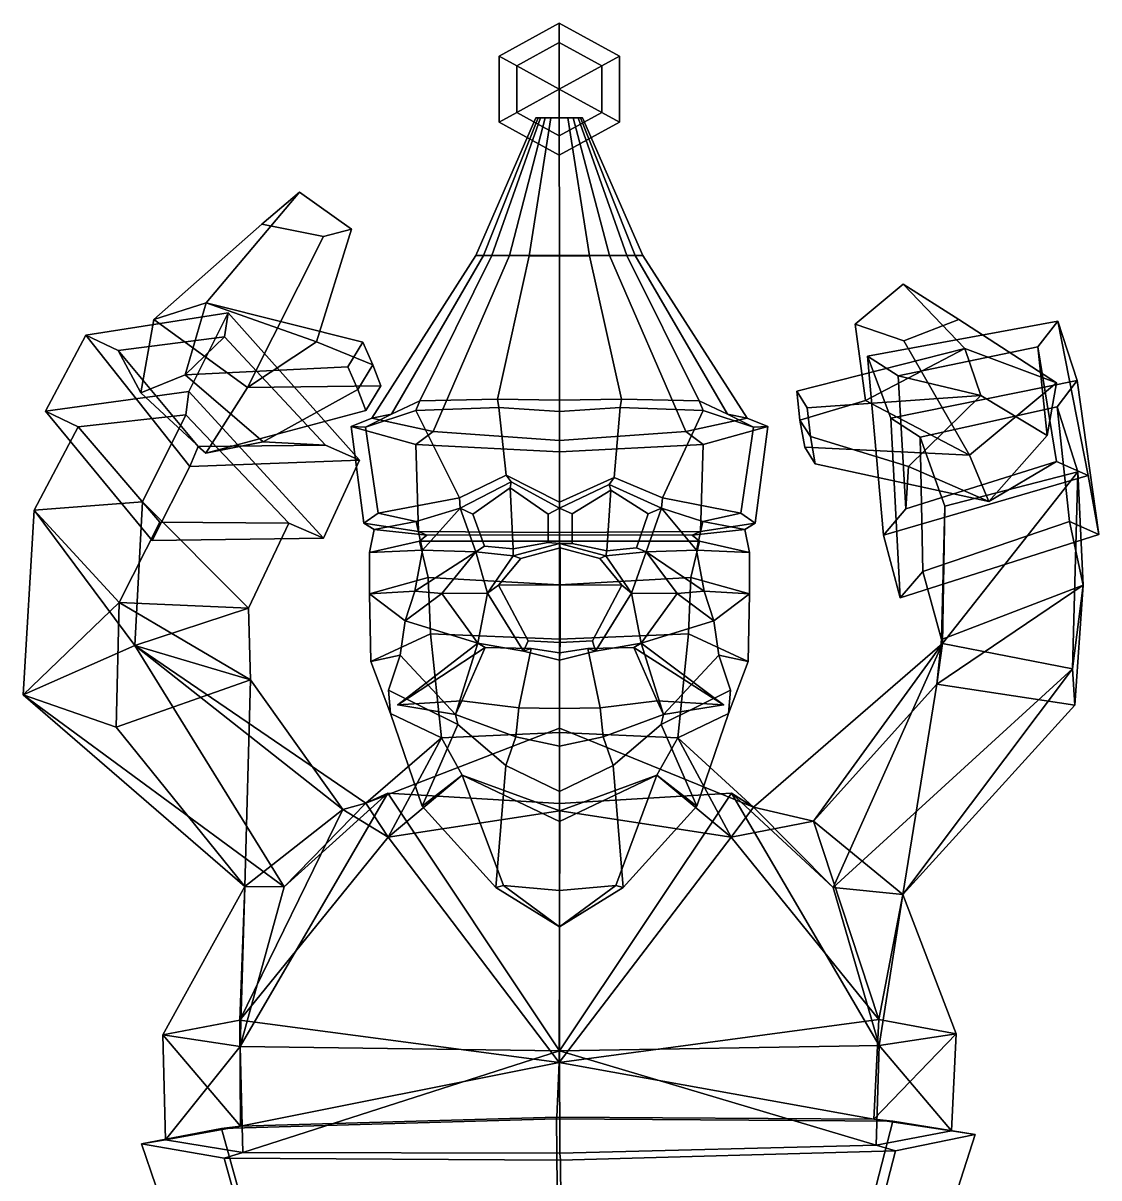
# Model space of a CAD drawing. Extents: x -173 to 170, y -153 to 415.
# Drawn here: x -173.2 to 170.4, y 46.5 to 415.4 of the extents above; entities that cross this region are included whole.
import ezdxf

# ---------------------------------------------------------------- set-up
doc = ezdxf.new("R2010")
doc.units = 0

msp = doc.modelspace()

# ---------------------------------------------------------------- linework, layer by layer
for p in [(-53.499561, 197.625122, 96.495125), (50.507008, 197.625122, 96.495125)]:
    msp.add_point(p)
for points in [[(-15.578745, 401.801758, 63.430351), (-1.969854, 409.266052, 63.430351), (-1.969851, 415.449646, 48.941158), (-21.21575, 404.893616, 48.941162)], [(-15.578739, 401.801758, 34.451965), (-21.21575, 404.893616, 48.941162), (-1.969851, 415.449646, 48.941158), (-1.969848, 409.266052, 34.451965)], [(11.639069, 401.801758, 63.430351), (17.276043, 404.893616, 48.941158), (-1.969851, 415.449646, 48.941158), (-1.969854, 409.266052, 63.430351)], [(11.639072, 401.801758, 34.451965), (-1.969848, 409.266052, 34.451965), (-1.969851, 415.449646, 48.941158), (17.276043, 404.893616, 48.941158)], [(-1.969855, 394.337524, 69.431976), (-1.969854, 409.266052, 63.430351), (-15.578745, 401.801758, 63.430351)], [(-1.969856, 394.337524, 28.450333), (-15.578739, 401.801758, 34.451965), (-1.969848, 409.266052, 34.451965)], [(-1.969856, 394.337524, 28.450333), (-1.969848, 409.266052, 34.451965), (11.639072, 401.801758, 34.451965)], [(-1.969855, 394.337524, 69.431976), (11.639069, 401.801758, 63.430351), (-1.969854, 409.266052, 63.430351)], [(-21.21575, 383.781494, 48.941162), (-15.578745, 386.873291, 63.430351), (-15.578745, 401.801758, 63.430351), (-21.21575, 404.893616, 48.941162)], [(-21.21575, 383.781494, 48.941162), (-21.21575, 404.893616, 48.941162), (-15.578739, 401.801758, 34.451965), (-15.578739, 386.873291, 34.451965)], [(17.276043, 383.781494, 48.941158), (17.276043, 404.893616, 48.941158), (11.639069, 401.801758, 63.430351), (11.639069, 386.873291, 63.430351)], [(17.276043, 383.781494, 48.941158), (11.639072, 386.873291, 34.451965), (11.639072, 401.801758, 34.451965), (17.276043, 404.893616, 48.941158)], [(-15.578745, 386.873291, 63.430351), (-1.969855, 394.337524, 69.431976), (-15.578745, 401.801758, 63.430351)], [(-15.578739, 386.873291, 34.451965), (-15.578739, 401.801758, 34.451965), (-1.969856, 394.337524, 28.450333)], [(11.639072, 386.873291, 34.451965), (-1.969856, 394.337524, 28.450333), (11.639072, 401.801758, 34.451965)], [(11.639069, 386.873291, 63.430351), (11.639069, 401.801758, 63.430351), (-1.969855, 394.337524, 69.431976)], [(-1.969854, 379.409058, 63.430351), (-1.969855, 394.337524, 69.431976), (-15.578745, 386.873291, 63.430351)], [(-1.969848, 379.409058, 34.451965), (-15.578739, 386.873291, 34.451965), (-1.969856, 394.337524, 28.450333)], [(-1.969848, 379.409058, 34.451965), (-1.969856, 394.337524, 28.450333), (11.639072, 386.873291, 34.451965)], [(-1.969854, 379.409058, 63.430351), (11.639069, 386.873291, 63.430351), (-1.969855, 394.337524, 69.431976)], [(-9.452437, 385.204163, 47.415455), (-6.451492, 385.223083, 43.899387), (-17.898188, 341.223053, 30.320601), (-28.615849, 341.204163, 41.662754)], [(-8.765778, 385.184814, 51.012367), (-9.452437, 385.204163, 47.415455), (-28.615849, 341.204163, 41.662754), (-26.163492, 341.184814, 53.265697)], [(-8.015762, 385.160828, 55.471481), (-8.765778, 385.184814, 51.012367), (-26.163492, 341.184814, 53.265697), (-23.484865, 341.160828, 67.64994)], [(-4.675262, 385.14917, 57.636448), (-8.015762, 385.160828, 55.471481), (-23.484865, 341.160828, 67.64994), (-11.554507, 341.14917, 74.633705)], [(-1.969851, 373.225525, 48.941158), (-1.969854, 379.409058, 63.430351), (-15.578745, 386.873291, 63.430351), (-21.21575, 383.781494, 48.941162)], [(-1.969851, 373.225525, 48.941158), (-21.21575, 383.781494, 48.941162), (-15.578739, 386.873291, 34.451965), (-1.969848, 379.409058, 34.451965)], [(-6.451492, 385.223083, 43.899387), (-1.97984, 385.235779, 41.530643), (-1.928, 341.235809, 22.679499), (-17.898188, 341.223053, 30.320601)], [(-1.97984, 385.142395, 58.899921), (-4.675262, 385.14917, 57.636448), (-11.554507, 341.14917, 74.633705), (-1.928, 341.142365, 78.709419)], [(2.491812, 385.223083, 43.899387), (14.042187, 341.223053, 30.320601), (-1.928, 341.235809, 22.679499), (-1.97984, 385.235779, 41.530643)], [(-1.97984, 385.142395, 58.899921), (-1.928, 341.142365, 78.709419), (7.698507, 341.14917, 74.633705), (0.715582, 385.14917, 57.636448)], [(-1.969851, 373.225525, 48.941158), (17.276043, 383.781494, 48.941158), (11.639069, 386.873291, 63.430351), (-1.969854, 379.409058, 63.430351)], [(-1.969851, 373.225525, 48.941158), (-1.969848, 379.409058, 34.451965), (11.639072, 386.873291, 34.451965), (17.276043, 383.781494, 48.941158)], [(0.715582, 385.14917, 57.636448), (7.698507, 341.14917, 74.633705), (19.628866, 341.160828, 67.64994), (4.056083, 385.160828, 55.471481)], [(5.49276, 385.204163, 47.415455), (24.759855, 341.204163, 41.662754), (14.042187, 341.223053, 30.320601), (2.491812, 385.223083, 43.899387)], [(4.056083, 385.160828, 55.471481), (19.628866, 341.160828, 67.64994), (22.307491, 341.184814, 53.265697), (4.806098, 385.184814, 51.012367)], [(4.806098, 385.184814, 51.012367), (22.307491, 341.184814, 53.265697), (24.759855, 341.204163, 41.662754), (5.49276, 385.204163, 47.415455)], [(-96.958122, 351.170227, 137.649918), (-84.966591, 361.481262, 128.80928), (-114.762413, 326.047516, 96.228691), (-131.516785, 320.798065, 120.305809)], [(-68.362923, 349.606445, 130.297989), (-79.482864, 313.653076, 104.142014), (-114.762413, 326.047516, 96.228691), (-84.966591, 361.481262, 128.80928)], [(-77.261269, 347.3172, 143.21994), (-68.362923, 349.606445, 130.297989), (-84.966591, 361.481262, 128.80928), (-96.958122, 351.170227, 137.649918)], [(-77.261269, 347.3172, 143.21994), (-96.958122, 351.170227, 137.649918), (-131.516785, 320.798065, 120.305809), (-101.509933, 299.031189, 122.510574)], [(-77.261269, 347.3172, 143.21994), (-101.509933, 299.031189, 122.510574), (-79.482864, 313.653076, 104.142014), (-68.362923, 349.606445, 130.297989)], [(-42.271126, 284.962341, 16.319864), (-61.859039, 289.210785, 37.509758), (-28.615849, 341.204163, 41.662754), (-17.898188, 341.223053, 30.320601)], [(-61.859039, 289.210785, 37.509758), (-55.5891, 290.510834, 60.679428), (-26.163492, 341.184814, 53.265697), (-28.615849, 341.204163, 41.662754)], [(-55.5891, 290.510834, 60.679428), (-46.548569, 294.790649, 88.605896), (-23.484865, 341.160828, 67.64994), (-26.163492, 341.184814, 53.265697)], [(-46.548569, 294.790649, 88.605896), (-21.688263, 295.306549, 101.565422), (-11.554507, 341.14917, 74.633705), (-23.484865, 341.160828, 67.64994)], [(-1.9, 282.067596, -2.974264), (-42.271126, 284.962341, 16.319864), (-17.898188, 341.223053, 30.320601), (-1.928, 341.235809, 22.679499)], [(-1.9, 294.989166, 108.993706), (-1.928, 341.142365, 78.709419), (-11.554507, 341.14917, 74.633705), (-21.688263, 295.306549, 101.565422)], [(-1.9, 282.067596, -2.974264), (-1.928, 341.235809, 22.679499), (14.042187, 341.223053, 30.320601), (38.471123, 284.962341, 16.319864)], [(-1.9, 294.989166, 108.993706), (17.88826, 295.306549, 101.565422), (7.698507, 341.14917, 74.633705), (-1.928, 341.142365, 78.709419)], [(42.748573, 294.790649, 88.605896), (19.628866, 341.160828, 67.64994), (7.698507, 341.14917, 74.633705), (17.88826, 295.306549, 101.565422)], [(38.471123, 284.962341, 16.319864), (14.042187, 341.223053, 30.320601), (24.759855, 341.204163, 41.662754), (58.059044, 289.210785, 37.509758)], [(51.789104, 290.510834, 60.679428), (22.307491, 341.184814, 53.265697), (19.628866, 341.160828, 67.64994), (42.748573, 294.790649, 88.605896)], [(58.059044, 289.210785, 37.509758), (24.759855, 341.204163, 41.662754), (22.307491, 341.184814, 53.265697), (51.789104, 290.510834, 60.679428)], [(108.126732, 313.926086, 140.979691), (125.632759, 320.70929, 129.742935), (107.852203, 332.02298, 128.535324), (92.544617, 319.298279, 131.293625)], [(92.544617, 319.298279, 131.293625), (107.852203, 332.02298, 128.535324), (127.570923, 311.459137, 70.106506), (95.854691, 294.854584, 85.935211)], [(125.632759, 320.70929, 129.742935), (156.894897, 300.552032, 87.714485), (127.570923, 311.459137, 70.106506), (107.852203, 332.02298, 128.535324)], [(-131.516785, 320.798065, 120.305809), (-114.762413, 326.047516, 96.228691), (-121.482368, 303.056641, 80.755646), (-135.618912, 297.286743, 101.085548)], [(-64.699043, 313.510895, 90.191467), (-69.472374, 305.642914, 84.743034), (-121.482368, 303.056641, 80.755646), (-114.762413, 326.047516, 96.228691)], [(-61.494057, 306.293396, 97.637405), (-64.699043, 313.510895, 90.191467), (-114.762413, 326.047516, 96.228691), (-79.482864, 313.653076, 104.142014)], [(-153.148987, 315.754364, 104.913353), (-107.746429, 322.941986, 63.064861), (-120.25824, 297.709961, 47.056683), (-166.117981, 291.436737, 86.542923)], [(-153.148987, 315.754364, 104.913353), (-142.861115, 310.878601, 104.545792), (-108.876747, 315.242798, 74.233398), (-107.746429, 322.941986, 63.064861)], [(-77.310631, 250.881958, 81.296959), (-120.25824, 297.709961, 47.056683), (-107.746429, 322.941986, 63.064861), (-65.769295, 275.851532, 99.751717)], [(-65.769295, 275.851532, 99.751717), (-107.746429, 322.941986, 63.064861), (-108.876747, 315.242798, 74.233398), (-76.664383, 280.64917, 100.635468)], [(-101.509933, 299.031189, 122.510574), (-131.516785, 320.798065, 120.305809), (-135.618912, 297.286743, 101.085548), (-114.848656, 278.089203, 110.239243)], [(108.126732, 313.926086, 140.979691), (92.544617, 319.298279, 131.293625), (95.854691, 294.854584, 85.935211), (129.036682, 277.420074, 92.0681)], [(157.254639, 320.208282, 45.684113), (163.422592, 301.236145, 19.244923), (103.946831, 289.202393, 14.834326), (96.429985, 309.086365, 39.279938)], [(157.254639, 320.208282, 45.684113), (96.429985, 309.086365, 39.279938), (106.289192, 302.779083, 46.230175), (150.902084, 312.009033, 50.392189)], [(108.126732, 313.926086, 140.979691), (129.036682, 277.420074, 92.0681), (156.894897, 300.552032, 87.714485), (125.632759, 320.70929, 129.742935)], [(166.993454, 270.886993, 85.968826), (157.254639, 320.208282, 45.684113), (150.902084, 312.009033, 50.392189), (156.858231, 275.440094, 80.270355)], [(170.38707, 252.056946, 57.656845), (163.422592, 301.236145, 19.244923), (157.254639, 320.208282, 45.684113), (166.993454, 270.886993, 85.968826)], [(-132.05278, 250.124023, 119.336205), (-120.024475, 273.786804, 140.854752), (-153.148987, 315.754364, 104.913353), (-166.117981, 291.436737, 86.542923)], [(-120.024475, 273.786804, 140.854752), (-117.35743, 280.152893, 130.4487), (-142.861115, 310.878601, 104.545792), (-153.148987, 315.754364, 104.913353)], [(-135.618912, 297.286743, 101.085548), (-121.482368, 303.056641, 80.755646), (-108.876747, 315.242798, 74.233398), (-142.861115, 310.878601, 104.545792)], [(-96.571594, 281.707489, 89.113907), (-76.664383, 280.64917, 100.635468), (-108.876747, 315.242798, 74.233398), (-121.482368, 303.056641, 80.755646)], [(-58.947514, 299.564026, 105.111023), (-61.494057, 306.293396, 97.637405), (-79.482864, 313.653076, 104.142014), (-101.509933, 299.031189, 122.510574)], [(-114.848656, 278.089203, 110.239243), (-135.618912, 297.286743, 101.085548), (-142.861115, 310.878601, 104.545792), (-117.35743, 280.152893, 130.4487)], [(-61.494057, 306.293396, 97.637405), (-66.366997, 298.447845, 92.223579), (-69.472374, 305.642914, 84.743034), (-64.699043, 313.510895, 90.191467)], [(73.921799, 297.836182, 76.267372), (127.570923, 311.459137, 70.106506), (132.686554, 296.514618, 43.046379), (77.215073, 292.583435, 65.820396)], [(74.862022, 288.638947, 82.466881), (95.854691, 294.854584, 85.935211), (127.570923, 311.459137, 70.106506), (73.921799, 297.836182, 76.267372)], [(153.818146, 283.736969, 58.751507), (150.902084, 312.009033, 50.392189), (106.289192, 302.779083, 46.230175), (132.686554, 296.514618, 43.046379)], [(156.894897, 300.552032, 87.714485), (153.818146, 283.736969, 58.751507), (132.686554, 296.514618, 43.046379), (127.570923, 311.459137, 70.106506)], [(135.204376, 262.663483, 65.160683), (156.858231, 275.440094, 80.270355), (150.902084, 312.009033, 50.392189), (153.818146, 283.736969, 58.751507)], [(-58.947514, 299.564026, 105.111023), (-63.743988, 291.675049, 99.649803), (-66.366997, 298.447845, 92.223579), (-61.494057, 306.293396, 97.637405)], [(106.879089, 231.80127, 58.495121), (101.620125, 251.889587, 84.303329), (96.429985, 309.086365, 39.279938), (103.946831, 289.202393, 14.834326)], [(101.620125, 251.889587, 84.303329), (108.75473, 260.252472, 79.649178), (106.289192, 302.779083, 46.230175), (96.429985, 309.086365, 39.279938)], [(-66.366997, 298.447845, 92.223579), (-96.571594, 281.707489, 89.113907), (-121.482368, 303.056641, 80.755646), (-69.472374, 305.642914, 84.743034)], [(109.530922, 273.750031, 48.684059), (132.686554, 296.514618, 43.046379), (106.289192, 302.779083, 46.230175), (108.75473, 260.252472, 79.649178)], [(-58.947514, 299.564026, 105.111023), (-101.509933, 299.031189, 122.510574), (-114.848656, 278.089203, 110.239243), (-63.743988, 291.675049, 99.649803)], [(163.422592, 301.236145, 19.244923), (157.00676, 292.897797, 24.042955), (113.310005, 283.124878, 21.500462), (103.946831, 289.202393, 14.834326)], [(129.036682, 277.420074, 92.0681), (135.204376, 262.663483, 65.160683), (153.818146, 283.736969, 58.751507), (156.894897, 300.552032, 87.714485)], [(170.38707, 252.056946, 57.656845), (160.995193, 256.262054, 52.386871), (157.00676, 292.897797, 24.042955), (163.422592, 301.236145, 19.244923)], [(-166.117981, 291.436737, 86.542923), (-120.25824, 297.709961, 47.056683), (-121.263435, 290.32785, 57.712055), (-155.682831, 286.466309, 86.203712)], [(-77.310631, 250.881958, 81.296959), (-88.404549, 255.742981, 82.229492), (-121.263435, 290.32785, 57.712055), (-120.25824, 297.709961, 47.056683)], [(-63.743988, 291.675049, 99.649803), (-114.848656, 278.089203, 110.239243), (-96.571594, 281.707489, 89.113907), (-66.366997, 298.447845, 92.223579)], [(-21.299599, 292.630157, 106.255333), (-21.688263, 295.306549, 101.565422), (-46.548569, 294.790649, 88.605896), (-47.79092, 291.719788, 92.966484)], [(-1.9, 291.351837, 112.282356), (-1.9, 294.989166, 108.993706), (-21.688263, 295.306549, 101.565422), (-21.299599, 292.630157, 106.255333)], [(-1.9, 291.351837, 112.282356), (17.499596, 292.630157, 106.255333), (17.88826, 295.306549, 101.565422), (-1.9, 294.989166, 108.993706)], [(17.499596, 292.630157, 106.255333), (43.990925, 291.719788, 92.966484), (42.748573, 294.790649, 88.605896), (17.88826, 295.306549, 101.565422)], [(74.862022, 288.638947, 82.466881), (73.921799, 297.836182, 76.267372), (77.215073, 292.583435, 65.820396), (78.272911, 283.404053, 72.030533)], [(78.272911, 283.404053, 72.030533), (77.215073, 292.583435, 65.820396), (132.686554, 296.514618, 43.046379), (109.530922, 273.750031, 48.684059)], [(-47.79092, 291.719788, 92.966484), (-46.548569, 294.790649, 88.605896), (-55.5891, 290.510834, 60.679428), (-63.887779, 286.347046, 61.73048)], [(-33.883507, 263.821716, 96.802116), (-47.79092, 291.719788, 92.966484), (-63.887779, 286.347046, 61.73048), (-59.840714, 258.892395, 77.739914)], [(-18.942772, 271.067413, 108.592934), (-21.299599, 292.630157, 106.255333), (-47.79092, 291.719788, 92.966484), (-33.883507, 263.821716, 96.802116)], [(-1.9, 262.402008, 112.074959), (-1.9, 291.351837, 112.282356), (-21.299599, 292.630157, 106.255333), (-18.942772, 271.067413, 108.592934)], [(-1.9, 262.402008, 112.074959), (15.546495, 270.259979, 108.592934), (17.499596, 292.630157, 106.255333), (-1.9, 291.351837, 112.282356)], [(15.546495, 270.259979, 108.592934), (30.955547, 263.821716, 96.802124), (43.990925, 291.719788, 92.966484), (17.499596, 292.630157, 106.255333)], [(30.955547, 263.821716, 96.802124), (56.040722, 258.892395, 77.739914), (60.08778, 286.347046, 61.73048), (43.990925, 291.719788, 92.966484)], [(43.990925, 291.719788, 92.966484), (60.08778, 286.347046, 61.73048), (51.789104, 290.510834, 60.679428), (42.748573, 294.790649, 88.605896)], [(76.448021, 279.935822, 88.655235), (129.036682, 277.420074, 92.0681), (95.854691, 294.854584, 85.935211), (74.862022, 288.638947, 82.466881)], [(157.00676, 292.897797, 24.042955), (163.664444, 272.055389, -4.693051), (121.154564, 261.164886, -6.130462), (113.310005, 283.124878, 21.500462)], [(165.387756, 235.899048, 22.78046), (163.664444, 272.055389, -4.693051), (157.00676, 292.897797, 24.042955), (160.995193, 256.262054, 52.386871)], [(-155.682831, 286.466309, 86.203712), (-121.263435, 290.32785, 57.712055), (-135.103363, 262.48996, 39.252537), (-169.666, 259.842651, 66.20018)], [(-132.05278, 250.124023, 119.336205), (-166.117981, 291.436737, 86.542923), (-155.682831, 286.466309, 86.203712), (-129.570343, 256.011932, 109.701187)], [(-135.103363, 262.48996, 39.252537), (-121.263435, 290.32785, 57.712055), (-88.404549, 255.742981, 82.229492), (-101.208191, 228.580688, 62.156288)], [(-63.887779, 286.347046, 61.73048), (-55.5891, 290.510834, 60.679428), (-61.859039, 289.210785, 37.509758), (-68.413467, 286.592468, 35.851646)], [(-68.413467, 286.592468, 35.851646), (-61.859039, 289.210785, 37.509758), (-42.271126, 284.962341, 16.319864), (-47.799843, 280.827393, 12.511164)], [(64.613472, 286.592468, 35.851646), (43.999844, 280.827393, 12.511164), (38.471123, 284.962341, 16.319864), (58.059044, 289.210785, 37.509758)], [(60.08778, 286.347046, 61.73048), (64.613472, 286.592468, 35.851646), (58.059044, 289.210785, 37.509758), (51.789104, 290.510834, 60.679428)], [(76.448021, 279.935822, 88.655235), (74.862022, 288.638947, 82.466881), (78.272911, 283.404053, 72.030533), (79.761757, 274.669312, 78.178619)], [(106.879089, 231.80127, 58.495121), (103.946831, 289.202393, 14.834326), (113.310005, 283.124878, 21.500462), (114.170769, 240.295593, 53.777954)], [(-142.537918, 230.379333, 87.671684), (-129.570343, 256.011932, 109.701187), (-155.682831, 286.466309, 86.203712), (-169.666, 259.842651, 66.20018)], [(-59.840714, 258.892395, 77.739914), (-63.887779, 286.347046, 61.73048), (-68.413467, 286.592468, 35.851646), (-64.414131, 255.728638, 40.018829)], [(-64.414131, 255.728638, 40.018829), (-68.413467, 286.592468, 35.851646), (-47.799843, 280.827393, 12.511164), (-46.904514, 252.990265, 13.866787)], [(-47.799843, 280.827393, 12.511164), (-42.271126, 284.962341, 16.319864), (-1.9, 282.067596, -2.974264), (-1.9, 278.451904, -7.526243)], [(43.999844, 280.827393, 12.511164), (-1.9, 278.451904, -7.526243), (-1.9, 282.067596, -2.974264), (38.471123, 284.962341, 16.319864)], [(60.614136, 255.728638, 40.018829), (43.104519, 252.990265, 13.866787), (43.999844, 280.827393, 12.511164), (64.613472, 286.592468, 35.851646)], [(56.040722, 258.892395, 77.739914), (60.614136, 255.728638, 40.018829), (64.613472, 286.592468, 35.851646), (60.08778, 286.347046, 61.73048)], [(-120.024475, 273.786804, 140.854752), (-65.769295, 275.851532, 99.751717), (-76.664383, 280.64917, 100.635468), (-117.35743, 280.152893, 130.4487)], [(-114.848656, 278.089203, 110.239243), (-117.35743, 280.152893, 130.4487), (-76.664383, 280.64917, 100.635468), (-96.571594, 281.707489, 89.113907)], [(-46.904514, 252.990265, 13.866787), (-47.799843, 280.827393, 12.511164), (-1.9, 278.451904, -7.526243), (-1.9, 252.704041, -5.901319)], [(43.104519, 252.990265, 13.866787), (-1.9, 252.704041, -5.901319), (-1.9, 278.451904, -7.526243), (43.999844, 280.827393, 12.511164)], [(79.761757, 274.669312, 78.178619), (78.272911, 283.404053, 72.030533), (109.530922, 273.750031, 48.684059), (135.204376, 262.663483, 65.160683)], [(121.154564, 261.164886, -6.130462), (120.077461, 218.530975, 25.563265), (114.170769, 240.295593, 53.777954), (113.310005, 283.124878, 21.500462)], [(76.448021, 279.935822, 88.655235), (79.761757, 274.669312, 78.178619), (135.204376, 262.663483, 65.160683), (129.036682, 277.420074, 92.0681)], [(-132.05278, 250.124023, 119.336205), (-77.310631, 250.881958, 81.296959), (-65.769295, 275.851532, 99.751717), (-120.024475, 273.786804, 140.854752)], [(166.993454, 270.886993, 85.968826), (156.858231, 275.440094, 80.270355), (108.75473, 260.252472, 79.649178), (101.620125, 251.889587, 84.303329)], [(135.204376, 262.663483, 65.160683), (109.530922, 273.750031, 48.684059), (108.75473, 260.252472, 79.649178), (156.858231, 275.440094, 80.270355)], [(-18.942772, 271.067413, 108.592934), (-33.883507, 263.821716, 96.802116), (-33.590797, 260.52478, 94.976685), (-17.374081, 268.852844, 107.094673)], [(-1.9, 262.402008, 112.074959), (-18.942772, 271.067413, 108.592934), (-17.374081, 268.852844, 107.094673), (-1.9, 260.520386, 109.102097)], [(-1.9, 262.402008, 112.074959), (-1.9, 260.520386, 109.102097), (13.977801, 268.04541, 107.094673), (15.546495, 270.259979, 108.592934)], [(15.546495, 270.259979, 108.592934), (13.977801, 268.04541, 107.094673), (30.662834, 260.52478, 94.976685), (30.955547, 263.821716, 96.802124)], [(170.38707, 252.056946, 57.656845), (166.993454, 270.886993, 85.968826), (101.620125, 251.889587, 84.303329), (106.879089, 231.80127, 58.495121)], [(163.664444, 272.055389, -4.693051), (162.007706, 209.172516, -46.086491), (120.47052, 217.230469, -35.402657)], [(163.664444, 272.055389, -4.693051), (120.47052, 217.230469, -35.402657), (121.154564, 261.164886, -6.130462)], [(165.387756, 235.899048, 22.78046), (162.007706, 209.172516, -46.086491), (163.664444, 272.055389, -4.693051)], [(-17.632929, 266.957642, 104.469688), (-17.374081, 268.852844, 107.094673), (-33.590797, 260.52478, 94.976685), (-29.570061, 258.588928, 94.654114)], [(-16.733572, 247.464539, 102.64016), (-17.632929, 266.957642, 104.469688), (-29.570061, 258.588928, 94.654114), (-25.823059, 248.399109, 97.547935)], [(-17.632929, 266.957642, 104.469688), (-5.485055, 258.585754, 106.095718), (-1.9, 260.520386, 109.102097), (-17.374081, 268.852844, 107.094673)], [(-5.485055, 258.585754, 106.095718), (-17.632929, 266.957642, 104.469688), (-16.733572, 247.464539, 102.64016), (-5.485055, 249.468506, 106.939919)], [(14.484674, 266.262512, 104.268639), (13.977801, 268.04541, 107.094673), (-1.9, 260.520386, 109.102097), (2.138192, 258.705017, 106.276031)], [(2.138192, 258.705017, 106.276031), (2.138192, 249.200409, 107.318275), (13.16766, 246.852173, 102.009949), (14.484674, 266.262512, 104.268639)], [(13.16766, 246.852173, 102.009949), (22.729984, 247.848206, 95.723228), (26.404018, 258.708435, 92.15062), (14.484674, 266.262512, 104.268639)], [(14.484674, 266.262512, 104.268639), (26.404018, 258.708435, 92.15062), (30.662834, 260.52478, 94.976685), (13.977801, 268.04541, 107.094673)], [(-169.666, 259.842651, 66.20018), (-135.103363, 262.48996, 39.252537), (-137.554245, 216.656311, 13.204867)], [(-101.208191, 228.580688, 62.156288), (-137.554245, 216.656311, 13.204867), (-135.103363, 262.48996, 39.252537)], [(-47.675175, 256.236481, 78.249641), (-33.590797, 260.52478, 94.976685), (-33.883507, 263.821716, 96.802116), (-59.840714, 258.892395, 77.739914)], [(43.875175, 256.236481, 78.249641), (56.040722, 258.892395, 77.739914), (30.955547, 263.821716, 96.802124), (30.662834, 260.52478, 94.976685)], [(-169.666, 259.842651, 66.20018), (-137.554245, 216.656311, 13.204867), (-173.231201, 200.865601, 31.880404)], [(-142.537918, 230.379333, 87.671684), (-169.666, 259.842651, 66.20018), (-173.231201, 200.865601, 31.880404)], [(-59.840714, 258.892395, 77.739914), (-64.414131, 255.728638, 40.018829), (-61.108589, 253.714844, 41.26128), (-47.675175, 256.236481, 78.249641)], [(-45.702423, 247.119019, 78.655991), (-33.590797, 260.52478, 94.976685), (-47.675175, 256.236481, 78.249641)], [(-28.66053, 246.558411, 98.549278), (-33.590797, 260.52478, 94.976685), (-45.702423, 247.119019, 78.655991)], [(-25.823059, 248.399109, 97.547935), (-29.570061, 258.588928, 94.654114), (-33.590797, 260.52478, 94.976685), (-28.66053, 246.558411, 98.549278)], [(-5.485055, 249.468506, 106.939919), (-1.9, 249.221069, 110.144325), (-1.9, 260.520386, 109.102097), (-5.485055, 258.585754, 106.095718)], [(2.138192, 249.200409, 107.318275), (2.138192, 258.705017, 106.276031), (-1.9, 260.520386, 109.102097), (-1.9, 249.221069, 110.144325)], [(22.729984, 247.848206, 95.723228), (25.732569, 246.558411, 98.549278), (30.662834, 260.52478, 94.976685), (26.404018, 258.708435, 92.15062)], [(25.732569, 246.558411, 98.549278), (41.90242, 247.119019, 78.655991), (30.662834, 260.52478, 94.976685)], [(41.90242, 247.119019, 78.655991), (43.875175, 256.236481, 78.249641), (30.662834, 260.52478, 94.976685)], [(56.040722, 258.892395, 77.739914), (43.875175, 256.236481, 78.249641), (57.308598, 253.714844, 41.26128), (60.614136, 255.728638, 40.018829)], [(120.077461, 218.530975, 25.563265), (121.154564, 261.164886, -6.130462), (120.47052, 217.230469, -35.402657)], [(-101.208191, 228.580688, 62.156288), (-88.404549, 255.742981, 82.229492), (-129.570343, 256.011932, 109.701187), (-142.537918, 230.379333, 87.671684)], [(-132.05278, 250.124023, 119.336205), (-129.570343, 256.011932, 109.701187), (-88.404549, 255.742981, 82.229492), (-77.310631, 250.881958, 81.296959)], [(-64.414131, 255.728638, 40.018829), (-46.904514, 252.990265, 13.866787), (-44.318386, 251.877747, 14.896184), (-61.108589, 253.714844, 41.26128)], [(-47.675175, 256.236481, 78.249641), (-61.108589, 253.714844, 41.26128), (-62.612999, 246.302856, 42.462151), (-45.702423, 247.119019, 78.655991)], [(60.614136, 255.728638, 40.018829), (57.308598, 253.714844, 41.26128), (40.518391, 251.877747, 14.896184), (43.104519, 252.990265, 13.866787)], [(43.875175, 256.236481, 78.249641), (41.90242, 247.119019, 78.655991), (58.813, 246.302856, 42.462151), (57.308598, 253.714844, 41.26128)], [(170.38707, 252.056946, 57.656845), (106.879089, 231.80127, 58.495121), (114.170769, 240.295593, 53.777954), (160.995193, 256.262054, 52.386871)], [(120.077461, 218.530975, 25.563265), (165.387756, 235.899048, 22.78046), (160.995193, 256.262054, 52.386871), (114.170769, 240.295593, 53.777954)], [(-62.612999, 246.302856, 42.462151), (-61.108589, 253.714844, 41.26128), (-44.318386, 251.877747, 14.896184), (-46.630749, 249.982239, 12.67251)], [(-46.904514, 252.990265, 13.866787), (-1.9, 252.704041, -5.901319), (-1.9, 251.950592, -2.27502), (-44.318386, 251.877747, 14.896184)], [(-46.630749, 249.982239, 12.67251), (-44.318386, 251.877747, 14.896184), (-1.9, 251.950592, -2.27502), (-1.9, 249.908081, -2.405132)], [(43.104519, 252.990265, 13.866787), (40.518391, 251.877747, 14.896184), (-1.9, 251.950592, -2.27502), (-1.9, 252.704041, -5.901319)], [(42.830746, 249.982239, 12.67251), (-1.9, 249.908081, -2.405132), (-1.9, 251.950592, -2.27502), (40.518391, 251.877747, 14.896184)], [(58.813, 246.302856, 42.462151), (42.830746, 249.982239, 12.67251), (40.518391, 251.877747, 14.896184), (57.308598, 253.714844, 41.26128)], [(-62.634781, 233.108948, 44.641083), (-62.612999, 246.302856, 42.462151), (-46.630749, 249.982239, 12.67251), (-43.885971, 238.285187, 11.188781)], [(-43.885971, 238.285187, 11.188781), (-46.630749, 249.982239, 12.67251), (-1.9, 249.908081, -2.405132), (-1.9, 236.03186, -0.945824)], [(-16.733572, 247.464539, 102.64016), (-25.823059, 248.399109, 97.547935), (-28.66053, 246.558411, 98.549278), (-16.70068, 245.277496, 104.835991)], [(-1.641618, 236.017822, 128.666168), (-1.641618, 247.834717, 124.536148), (-14.264492, 244.400452, 121.01963), (-21.34082, 235.836121, 122.216965)], [(-16.733572, 247.464539, 102.64016), (-16.70068, 245.277496, 104.835991), (-1.9, 249.221069, 110.144325), (-5.485055, 249.468506, 106.939919)], [(-1.641618, 247.834717, 124.536148), (-1.9, 249.221069, 110.144325), (-16.70068, 245.277496, 104.835991), (-14.264492, 244.400452, 121.01963)], [(40.085972, 238.285187, 11.188781), (-1.9, 236.03186, -0.945824), (-1.9, 249.908081, -2.405132), (42.830746, 249.982239, 12.67251)], [(-1.641618, 247.834717, 124.536148), (10.981255, 244.400452, 121.01963), (12.900679, 245.277496, 104.835991), (-1.9, 249.221069, 110.144325)], [(13.16766, 246.852173, 102.009949), (2.138192, 249.200409, 107.318275), (-1.9, 249.221069, 110.144325), (12.900679, 245.277496, 104.835991)], [(-1.641618, 236.017822, 128.666168), (18.057583, 235.836121, 122.216965), (10.981255, 244.400452, 121.01963), (-1.641618, 247.834717, 124.536148)], [(13.16766, 246.852173, 102.009949), (12.900679, 245.277496, 104.835991), (25.732569, 246.558411, 98.549278), (22.729984, 247.848206, 95.723228)], [(58.834785, 233.108948, 44.641083), (40.085972, 238.285187, 11.188781), (42.830746, 249.982239, 12.67251), (58.813, 246.302856, 42.462151)], [(-45.702423, 247.119019, 78.655991), (-62.612999, 246.302856, 42.462151), (-62.634781, 233.108948, 44.641083), (-48.144192, 234.019836, 78.504814)], [(-48.144192, 234.019836, 78.504814), (-28.66053, 246.558411, 98.549278), (-45.702423, 247.119019, 78.655991)], [(-39.490215, 233.203125, 101.72583), (-28.66053, 246.558411, 98.549278), (-48.144192, 234.019836, 78.504814)], [(-39.490215, 233.203125, 101.72583), (-24.858456, 233.356445, 104.760262), (-28.66053, 246.558411, 98.549278)], [(-24.858456, 233.356445, 104.760262), (-16.70068, 245.277496, 104.835991), (-28.66053, 246.558411, 98.549278)], [(-21.34082, 235.836121, 122.216965), (-14.264492, 244.400452, 121.01963), (-16.70068, 245.277496, 104.835991), (-24.858456, 233.356445, 104.760262)], [(18.057583, 235.836121, 122.216965), (21.058456, 233.356445, 104.760262), (12.900679, 245.277496, 104.835991), (10.981255, 244.400452, 121.01963)], [(21.058456, 233.356445, 104.760262), (25.732569, 246.558411, 98.549278), (12.900679, 245.277496, 104.835991)], [(35.690216, 233.203125, 101.72583), (25.732569, 246.558411, 98.549278), (21.058456, 233.356445, 104.760262)], [(44.344196, 234.019836, 78.504814), (41.90242, 247.119019, 78.655991), (25.732569, 246.558411, 98.549278)], [(35.690216, 233.203125, 101.72583), (44.344196, 234.019836, 78.504814), (25.732569, 246.558411, 98.549278)], [(41.90242, 247.119019, 78.655991), (44.344196, 234.019836, 78.504814), (58.834785, 233.108948, 44.641083), (58.813, 246.302856, 42.462151)], [(-62.198425, 211.554688, 46.003769), (-62.634781, 233.108948, 44.641083), (-43.885971, 238.285187, 11.188781), (-43.093254, 220.297516, 14.099627)], [(-43.093254, 220.297516, 14.099627), (-43.885971, 238.285187, 11.188781), (-1.9, 236.03186, -0.945824), (-1.9, 218.671814, 3.485335)], [(39.293255, 220.297516, 14.099627), (-1.9, 218.671814, 3.485335), (-1.9, 236.03186, -0.945824), (40.085972, 238.285187, 11.188781)], [(58.398434, 211.554688, 46.003769), (39.293255, 220.297516, 14.099627), (40.085972, 238.285187, 11.188781), (58.834785, 233.108948, 44.641083)], [(-48.144192, 234.019836, 78.504814), (-62.634781, 233.108948, 44.641083), (-51.210266, 224.49646, 77.948036)], [(-52.81601, 213.566589, 78.12674), (-51.210266, 224.49646, 77.948036), (-62.634781, 233.108948, 44.641083), (-62.198425, 211.554688, 46.003769)], [(-51.210266, 224.49646, 77.948036), (-39.490215, 233.203125, 101.72583), (-48.144192, 234.019836, 78.504814)], [(-27.993595, 217.389771, 98.608398), (-39.490215, 233.203125, 101.72583), (-51.210266, 224.49646, 77.948036)], [(-27.993595, 217.389771, 98.608398), (-24.858456, 233.356445, 104.760262), (-39.490215, 233.203125, 101.72583)], [(-13.366461, 214.769409, 104.511536), (-24.858456, 233.356445, 104.760262), (-27.993595, 217.389771, 98.608398)], [(-11.916492, 218.088135, 117.381271), (-21.34082, 235.836121, 122.216965), (-24.858456, 233.356445, 104.760262), (-13.366461, 214.769409, 104.511536)], [(-1.641618, 217.56665, 122.611298), (-1.641618, 236.017822, 128.666168), (-21.34082, 235.836121, 122.216965), (-11.916492, 218.088135, 117.381271)], [(-1.641618, 217.56665, 122.611298), (8.633257, 218.088135, 117.381271), (18.057583, 235.836121, 122.216965), (-1.641618, 236.017822, 128.666168)], [(8.633257, 218.088135, 117.381271), (9.566461, 214.769409, 104.511536), (21.058456, 233.356445, 104.760262), (18.057583, 235.836121, 122.216965)], [(9.566461, 214.769409, 104.511536), (24.193596, 217.389771, 98.608398), (21.058456, 233.356445, 104.760262)], [(24.193596, 217.389771, 98.608398), (35.690216, 233.203125, 101.72583), (21.058456, 233.356445, 104.760262)], [(24.193596, 217.389771, 98.608398), (47.410271, 224.49646, 77.948036), (35.690216, 233.203125, 101.72583)], [(47.410271, 224.49646, 77.948036), (44.344196, 234.019836, 78.504814), (35.690216, 233.203125, 101.72583)], [(44.344196, 234.019836, 78.504814), (47.410271, 224.49646, 77.948036), (58.834785, 233.108948, 44.641083)], [(49.016014, 213.566589, 78.12674), (58.398434, 211.554688, 46.003769), (58.834785, 233.108948, 44.641083), (47.410271, 224.49646, 77.948036)], [(165.387756, 235.899048, 22.78046), (118.570633, 204.236664, 15.980763), (162.690094, 197.557678, -2.527369)], [(165.387756, 235.899048, 22.78046), (120.077461, 218.530975, 25.563265), (118.570633, 204.236664, 15.980763)], [(165.387756, 235.899048, 22.78046), (162.690094, 197.557678, -2.527369), (162.007706, 209.172516, -46.086491)], [(-142.537918, 230.379333, 87.671684), (-173.231201, 200.865601, 31.880404), (-143.475449, 190.493103, 63.507591)], [(-142.537918, 230.379333, 87.671684), (-143.475449, 190.493103, 63.507591), (-100.613068, 205.609802, 48.798721)], [(-142.537918, 230.379333, 87.671684), (-100.613068, 205.609802, 48.798721), (-101.208191, 228.580688, 62.156288)], [(-101.208191, 228.580688, 62.156288), (-100.613068, 205.609802, 48.798721), (-137.554245, 216.656311, 13.204867)], [(-52.81601, 213.566589, 78.12674), (-35.101604, 194.563812, 104.917747), (-27.993595, 217.389771, 98.608398), (-51.210266, 224.49646, 77.948036)], [(49.016014, 213.566589, 78.12674), (47.410271, 224.49646, 77.948036), (24.193596, 217.389771, 98.608398), (31.301603, 194.563812, 104.917747)], [(-55.869884, 194.943024, 50.112881), (-62.198425, 211.554688, 46.003769), (-43.093254, 220.297516, 14.099627), (-39.614113, 187.132202, 31.855993)], [(-39.614113, 187.132202, 31.855993), (-43.093254, 220.297516, 14.099627), (-1.9, 218.671814, 3.485335), (-1.878063, 188.833923, 8.88728)], [(-1.641618, 217.56665, 122.611298), (-11.916492, 218.088135, 117.381271), (-13.366461, 214.769409, 104.511536), (-1.9, 211.982056, 110.43103)], [(35.869949, 187.132202, 31.855993), (-1.878063, 188.833923, 8.88728), (-1.9, 218.671814, 3.485335), (39.293255, 220.297516, 14.099627)], [(-1.641618, 217.56665, 122.611298), (-1.9, 211.982056, 110.43103), (9.566461, 214.769409, 104.511536), (8.633257, 218.088135, 117.381271)], [(52.069885, 194.943024, 50.112881), (35.869949, 187.132202, 31.855993), (39.293255, 220.297516, 14.099627), (58.398434, 211.554688, 46.003769)], [(120.077461, 218.530975, 25.563265), (120.47052, 217.230469, -35.402657), (118.570633, 204.236664, 15.980763)], [(-89.804314, 139.531067, -21.065735), (-173.231201, 200.865601, 31.880404), (-137.554245, 216.656311, 13.204867)], [(-71.063919, 164.220459, 43.654125), (-63.808571, 166.273499, -0.370908), (-137.554245, 216.656311, 13.204867)], [(-71.063919, 164.220459, 43.654125), (-137.554245, 216.656311, 13.204867), (-100.613068, 205.609802, 48.798721)], [(-89.804314, 139.531067, -21.065735), (-137.554245, 216.656311, 13.204867), (-63.808571, 166.273499, -0.370908)], [(-25.627405, 215.969116, 112.608627), (-27.993595, 217.389771, 98.608398), (-53.499561, 197.625122, 96.495125)], [(-53.499561, 197.625122, 96.495125), (-27.993595, 217.389771, 98.608398), (-35.101604, 194.563812, 104.917747)], [(-33.104607, 198.92041, 115.00264), (-25.627405, 215.969116, 112.608627), (-53.499561, 197.625122, 96.495125)], [(-10.930035, 215.706848, 112.725739), (-25.627405, 215.969116, 112.608627), (-33.104607, 198.92041, 115.00264), (-14.890987, 196.729095, 123.670204)], [(-25.627405, 215.969116, 112.608627), (-10.930035, 215.706848, 112.725739), (-13.366461, 214.769409, 104.511536), (-27.993595, 217.389771, 98.608398)], [(-14.890987, 196.729095, 123.670204), (-1.9, 196.525635, 124.353912), (-1.9, 214.292847, 115.474304), (-10.930035, 215.706848, 112.725739)], [(-1.9, 214.292847, 115.474304), (-1.9, 211.982056, 110.43103), (-13.366461, 214.769409, 104.511536), (-10.930035, 215.706848, 112.725739)], [(11.090986, 196.729095, 123.670204), (7.130035, 215.706848, 112.725739), (-1.9, 214.292847, 115.474304), (-1.9, 196.525635, 124.353912)], [(-1.9, 214.292847, 115.474304), (7.130035, 215.706848, 112.725739), (9.566461, 214.769409, 104.511536), (-1.9, 211.982056, 110.43103)], [(21.827406, 215.969116, 112.608627), (24.193596, 217.389771, 98.608398), (9.566461, 214.769409, 104.511536), (7.130035, 215.706848, 112.725739)], [(7.130035, 215.706848, 112.725739), (11.090986, 196.729095, 123.670204), (29.304607, 198.92041, 115.00264), (21.827406, 215.969116, 112.608627)], [(21.827406, 215.969116, 112.608627), (50.507008, 197.625122, 96.495125), (24.193596, 217.389771, 98.608398)], [(29.304607, 198.92041, 115.00264), (50.507008, 197.625122, 96.495125), (21.827406, 215.969116, 112.608627)], [(50.507008, 197.625122, 96.495125), (31.301603, 194.563812, 104.917747), (24.193596, 217.389771, 98.608398)], [(79.205666, 160.450256, 46.680927), (120.47052, 217.230469, -35.402657), (60.083511, 165.002808, 3.494553)], [(85.537422, 139.262451, -26.179056), (60.083511, 165.002808, 3.494553), (120.47052, 217.230469, -35.402657)], [(79.205666, 160.450256, 46.680927), (118.570633, 204.236664, 15.980763), (120.47052, 217.230469, -35.402657)], [(85.537422, 139.262451, -26.179056), (120.47052, 217.230469, -35.402657), (162.007706, 209.172516, -46.086491)], [(-55.869884, 194.943024, 50.112881), (-56.539234, 202.308502, 81.29702), (-52.81601, 213.566589, 78.12674), (-62.198425, 211.554688, 46.003769)], [(-52.81601, 213.566589, 78.12674), (-56.539234, 202.308502, 81.29702), (-34.418434, 191.342072, 95.906563), (-35.101604, 194.563812, 104.917747)], [(49.016014, 213.566589, 78.12674), (31.301603, 194.563812, 104.917747), (30.618433, 191.342072, 95.906563), (52.739243, 202.308502, 81.29702)], [(52.069885, 194.943024, 50.112881), (58.398434, 211.554688, 46.003769), (49.016014, 213.566589, 78.12674), (52.739243, 202.308502, 81.29702)], [(107.750725, 137.088013, 9.524864), (85.537422, 139.262451, -26.179056), (162.007706, 209.172516, -46.086491)], [(162.690094, 197.557678, -2.527369), (107.750725, 137.088013, 9.524864), (162.007706, 209.172516, -46.086491)], [(-143.475449, 190.493103, 63.507591), (-102.430511, 139.582062, 19.664871), (-100.613068, 205.609802, 48.798721)], [(-102.430511, 139.582062, 19.664871), (-71.063919, 164.220459, 43.654125), (-100.613068, 205.609802, 48.798721)], [(107.750725, 137.088013, 9.524864), (118.570633, 204.236664, 15.980763), (79.205666, 160.450256, 46.680927)], [(162.690094, 197.557678, -2.527369), (118.570633, 204.236664, 15.980763), (107.750725, 137.088013, 9.524864)], [(-102.430511, 139.582062, 19.664871), (-173.231201, 200.865601, 31.880404), (-89.804314, 139.531067, -21.065735)], [(-143.475449, 190.493103, 63.507591), (-173.231201, 200.865601, 31.880404), (-102.430511, 139.582062, 19.664871)], [(-34.418434, 191.342072, 95.906563), (-56.539234, 202.308502, 81.29702), (-55.869884, 194.943024, 50.112881), (-45.791817, 165.295563, 66.107307)], [(30.618433, 191.342072, 95.906563), (41.991817, 165.295563, 66.107307), (52.069885, 194.943024, 50.112881), (52.739243, 202.308502, 81.29702)], [(-35.101604, 194.563812, 104.917747), (-33.104607, 198.92041, 115.00264), (-53.499561, 197.625122, 96.495125)], [(-14.890987, 196.729095, 123.670204), (-33.104607, 198.92041, 115.00264), (-35.101604, 194.563812, 104.917747), (-15.892614, 187.430054, 113.76458)], [(-1.9, 196.525635, 124.353912), (-14.890987, 196.729095, 123.670204), (-15.892614, 187.430054, 113.76458), (-1.9, 184.463257, 119.235947)], [(-1.9, 196.525635, 124.353912), (-1.9, 184.463257, 119.235947), (12.092613, 187.430054, 113.76458), (11.090986, 196.729095, 123.670204)], [(11.090986, 196.729095, 123.670204), (12.092613, 187.430054, 113.76458), (31.301603, 194.563812, 104.917747), (29.304607, 198.92041, 115.00264)], [(31.301603, 194.563812, 104.917747), (50.507008, 197.625122, 96.495125), (29.304607, 198.92041, 115.00264)], [(-45.791817, 165.295563, 66.107307), (-55.869884, 194.943024, 50.112881), (-39.614113, 187.132202, 31.855993), (-32.955341, 175.232605, 60.032959)], [(-19.074909, 178.278564, 115.812431), (-15.892614, 187.430054, 113.76458), (-35.101604, 194.563812, 104.917747), (-34.418434, 191.342072, 95.906563)], [(15.274906, 178.278564, 115.812431), (30.618433, 191.342072, 95.906563), (31.301603, 194.563812, 104.917747), (12.092613, 187.430054, 113.76458)], [(41.991817, 165.295563, 66.107307), (29.232119, 175.232605, 60.032959), (35.869949, 187.132202, 31.855993), (52.069885, 194.943024, 50.112881)], [(-1.853932, 190.152222, 5.078217), (-1.857344, 166.191711, -46.094997), (-56.752666, 169.451111, -36.493587), (-63.808571, 166.273499, -0.370908)], [(-1.853932, 190.152222, 5.078217), (-63.808571, 166.273499, -0.370908), (-39.614113, 187.132202, 31.855993), (-1.878063, 188.833923, 8.88728)], [(-22.260035, 139.294006, 97.859222), (-19.074909, 178.278564, 115.812431), (-34.418434, 191.342072, 95.906563), (-45.791817, 165.295563, 66.107307)], [(-1.878063, 188.833923, 8.88728), (35.869949, 187.132202, 31.855993), (60.083511, 165.002808, 3.494553), (-1.853932, 190.152222, 5.078217)], [(-1.853932, 190.152222, 5.078217), (60.083511, 165.002808, 3.494553), (53.064346, 169.451111, -36.493587), (-1.857344, 166.191711, -46.094997)], [(18.460033, 139.294006, 97.859222), (41.991817, 165.295563, 66.107307), (30.618433, 191.342072, 95.906563), (15.274906, 178.278564, 115.812431)], [(-63.808571, 166.273499, -0.370908), (-56.614574, 155.373962, 59.291286), (-39.614113, 187.132202, 31.855993)], [(-56.614574, 155.373962, 59.291286), (-32.955341, 175.232605, 60.032959), (-39.614113, 187.132202, 31.855993)], [(-1.9, 169.933075, 122.178642), (-1.9, 184.463257, 119.235947), (-15.892614, 187.430054, 113.76458), (-19.074909, 178.278564, 115.812431)], [(-1.9, 169.933075, 122.178642), (15.274906, 178.278564, 115.812431), (12.092613, 187.430054, 113.76458), (-1.9, 184.463257, 119.235947)], [(52.935226, 155.373962, 59.291286), (35.869949, 187.132202, 31.855993), (29.232119, 175.232605, 60.032959)], [(60.083511, 165.002808, 3.494553), (35.869949, 187.132202, 31.855993), (52.935226, 155.373962, 59.291286)], [(-1.9, 126.776855, 101.101158), (-1.9, 169.933075, 122.178642), (-19.074909, 178.278564, 115.812431), (-22.260035, 139.294006, 97.859222)], [(-1.9, 126.776855, 101.101158), (18.460033, 139.294006, 97.859222), (15.274906, 178.278564, 115.812431), (-1.9, 169.933075, 122.178642)], [(-1.823221, 163.82373, 67.180084), (-32.955341, 175.232605, 60.032959), (-56.614574, 155.373962, 59.291286)], [(-22.260035, 139.294006, 97.859222), (-45.791817, 165.295563, 66.107307), (-32.955341, 175.232605, 60.032959), (-19.841089, 139.986328, 81.952538)], [(-19.841089, 139.986328, 81.952538), (-32.955341, 175.232605, 60.032959), (-1.9, 160.388855, 56.009388), (-1.9, 138.352173, 77.656464)], [(-1.9, 160.388855, 56.009388), (-32.955341, 175.232605, 60.032959), (-1.823221, 163.82373, 67.180084)], [(16.041088, 139.986328, 81.952538), (-1.9, 138.352173, 77.656464), (-1.9, 160.388855, 56.009388), (29.232119, 175.232605, 60.032959)], [(-1.9, 160.388855, 56.009388), (-1.823221, 163.82373, 67.180084), (29.232119, 175.232605, 60.032959)], [(-1.823221, 163.82373, 67.180084), (52.935226, 155.373962, 59.291286), (29.232119, 175.232605, 60.032959)], [(18.460033, 139.294006, 97.859222), (16.041088, 139.986328, 81.952538), (29.232119, 175.232605, 60.032959), (41.991817, 165.295563, 66.107307)], [(-103.928154, 88.531158, -67.337128), (-56.752666, 169.451111, -36.493587), (-1.849503, 87.148895, -101.60627)], [(-103.928154, 88.531158, -67.337128), (-89.804314, 139.531067, -21.065735), (-56.752666, 169.451111, -36.493587)], [(-89.804314, 139.531067, -21.065735), (-63.808571, 166.273499, -0.370908), (-56.752666, 169.451111, -36.493587)], [(-71.063919, 164.220459, 43.654125), (-56.614574, 155.373962, 59.291286), (-63.808571, 166.273499, -0.370908)], [(-1.849503, 87.148895, -101.60627), (-56.752666, 169.451111, -36.493587), (-1.857344, 166.191711, -46.094997)], [(-1.849503, 87.148895, -101.60627), (-1.857344, 166.191711, -46.094997), (53.064346, 169.451111, -36.493587)], [(100.186668, 88.817932, -67.186386), (-1.849503, 87.148895, -101.60627), (53.064346, 169.451111, -36.493587)], [(85.537422, 139.262451, -26.179056), (53.064346, 169.451111, -36.493587), (60.083511, 165.002808, 3.494553)], [(100.186668, 88.817932, -67.186386), (53.064346, 169.451111, -36.493587), (85.537422, 139.262451, -26.179056)], [(-104.025208, 96.895798, 86.888962), (-71.063919, 164.220459, 43.654125), (-102.430511, 139.582062, 19.664871)], [(-104.025208, 96.895798, 86.888962), (-56.614574, 155.373962, 59.291286), (-71.063919, 164.220459, 43.654125)], [(-1.969815, 83.394287, 116.883575), (-1.823221, 163.82373, 67.180084), (-56.614574, 155.373962, 59.291286)], [(-1.969815, 83.394287, 116.883575), (52.935226, 155.373962, 59.291286), (-1.823221, 163.82373, 67.180084)], [(79.205666, 160.450256, 46.680927), (60.083511, 165.002808, 3.494553), (52.935226, 155.373962, 59.291286)], [(100.089615, 97.182587, 87.039703), (79.205666, 160.450256, 46.680927), (52.935226, 155.373962, 59.291286)], [(100.089615, 97.182587, 87.039703), (107.750725, 137.088013, 9.524864), (79.205666, 160.450256, 46.680927)], [(-1.969815, 83.394287, 116.883575), (-56.614574, 155.373962, 59.291286), (-104.025208, 96.895798, 86.888962)], [(-1.969815, 83.394287, 116.883575), (100.089615, 97.182587, 87.039703), (52.935226, 155.373962, 59.291286)], [(-104.025208, 96.895798, 86.888962), (-102.430511, 139.582062, 19.664871), (-128.572998, 92.211792, 1.145174)], [(-128.572998, 92.211792, 1.145174), (-102.430511, 139.582062, 19.664871), (-103.928154, 88.531158, -67.337128)], [(-103.928154, 88.531158, -67.337128), (-102.430511, 139.582062, 19.664871), (-89.804314, 139.531067, -21.065735)], [(-1.9, 126.776855, 101.101158), (-22.260035, 139.294006, 97.859222), (-19.841089, 139.986328, 81.952538)], [(-1.9, 126.776855, 101.101158), (-19.841089, 139.986328, 81.952538), (-1.9, 138.352173, 77.656464)], [(-1.9, 126.776855, 101.101158), (-1.9, 138.352173, 77.656464), (16.041088, 139.986328, 81.952538)], [(-1.9, 126.776855, 101.101158), (16.041088, 139.986328, 81.952538), (18.460033, 139.294006, 97.859222)], [(100.186668, 88.817932, -67.186386), (85.537422, 139.262451, -26.179056), (107.750725, 137.088013, 9.524864)], [(100.089615, 97.182587, 87.039703), (124.7453, 92.567719, 1.332256), (107.750725, 137.088013, 9.524864)], [(124.7453, 92.567719, 1.332256), (100.186668, 88.817932, -67.186386), (107.750725, 137.088013, 9.524864)], [(-103.778915, 63.061569, 74.664894), (-104.025208, 96.895798, 86.888962), (-128.572998, 92.211792, 1.145174)], [(-103.778915, 63.061569, 74.664894), (-1.969815, 83.394287, 116.883575), (-104.025208, 96.895798, 86.888962)], [(98.503891, 65.335449, 75.860107), (100.089615, 97.182587, 87.039703), (-1.969815, 83.394287, 116.883575)], [(98.503891, 65.335449, 75.860107), (124.7453, 92.567719, 1.332256), (100.089615, 97.182587, 87.039703)], [(98.503891, 65.335449, 75.860107), (123.270767, 61.533005, 0.807272), (124.7453, 92.567719, 1.332256)], [(123.270767, 61.533005, 0.807272), (100.186668, 88.817932, -67.186386), (124.7453, 92.567719, 1.332256)], [(-103.778915, 63.061569, 74.664894), (-128.572998, 92.211792, 1.145174), (-127.788658, 58.710831, -0.676136)], [(-127.788658, 58.710831, -0.676136), (-128.572998, 92.211792, 1.145174), (-103.928154, 88.531158, -67.337128)], [(99.282043, 56.955795, -78.71138), (-1.849503, 87.148895, -101.60627), (100.186668, 88.817932, -67.186386)], [(123.270767, 61.533005, 0.807272), (99.282043, 56.955795, -78.71138), (100.186668, 88.817932, -67.186386)], [(-127.788658, 58.710831, -0.676136), (-103.928154, 88.531158, -67.337128), (-103.000763, 54.681915, -79.906586)], [(-103.000763, 54.681915, -79.906586), (-103.928154, 88.531158, -67.337128), (-1.849503, 87.148895, -101.60627)], [(-103.000763, 54.681915, -79.906586), (-1.849503, 87.148895, -101.60627), (-1.743882, 54.457443, -109.465858)], [(99.282043, 56.955795, -78.71138), (-1.743882, 54.457443, -109.465858), (-1.849503, 87.148895, -101.60627)], [(-103.778915, 63.061569, 74.664894), (-2.789738, 65.886536, 105.406685), (-1.969815, 83.394287, 116.883575)], [(98.503891, 65.335449, 75.860107), (-1.969815, 83.394287, 116.883575), (-2.789738, 65.886536, 105.406685)], [(-135.403625, 57.451584, -0.780791), (-109.911148, 62.275818, 82.987129), (-103.778915, 63.061569, 74.664894), (-127.788658, 58.710831, -0.676136)], [(-2.841141, 65.371475, 117.682823), (-2.789738, 65.886536, 105.406685), (-103.778915, 63.061569, 74.664894), (-109.911148, 62.275818, 82.987129)], [(-2.344831, 10.465134, 114.894356), (-2.841141, 65.371475, 117.682823), (-109.911148, 62.275818, 82.987129), (-94.971909, 8.494858, 80.332954)], [(-2.841141, 65.371475, 117.682823), (104.572586, 64.686844, 84.254433), (98.503891, 65.335449, 75.860107), (-2.789738, 65.886536, 105.406685)], [(-2.344831, 10.465134, 114.894356), (90.608566, 10.580978, 81.429474), (104.572586, 64.686844, 84.254433), (-2.841141, 65.371475, 117.682823)], [(104.572586, 64.686844, 84.254433), (90.608566, 10.580978, 81.429474), (113.562904, 6.301331, -2.052197), (130.906937, 60.445206, 0.79273)], [(130.906937, 60.445206, 0.79273), (123.270767, 61.533005, 0.807272), (98.503891, 65.335449, 75.860107), (104.572586, 64.686844, 84.254433)], [(-109.911148, 62.275818, 82.987129), (-135.403625, 57.451584, -0.780791), (-117.084366, 3.708618, -3.414998), (-94.971909, 8.494858, 80.332954)], [(113.562904, 6.301331, -2.052197), (91.487877, 1.111969, -93.236298), (105.451897, 55.217834, -90.411346), (130.906937, 60.445206, 0.79273)], [(105.451897, 55.217834, -90.411346), (99.282043, 56.955795, -78.71138), (123.270767, 61.533005, 0.807272), (130.906937, 60.445206, 0.79273)], [(-109.031837, 52.806808, -91.678642), (-135.403625, 57.451584, -0.780791), (-127.788658, 58.710831, -0.676136), (-103.000763, 54.681915, -79.906586)], [(-117.084366, 3.708618, -3.414998), (-135.403625, 57.451584, -0.780791), (-109.031837, 52.806808, -91.678642), (-94.09259, -0.974152, -94.332817)], [(105.451897, 55.217834, -90.411346), (-1.619696, 52.215485, -125.103188), (-1.743882, 54.457443, -109.465858), (99.282043, 56.955795, -78.71138)], [(-109.031837, 52.806808, -91.678642), (-103.000763, 54.681915, -79.906586), (-1.743882, 54.457443, -109.465858), (-1.619696, 52.215485, -125.103188)], [(-94.09259, -0.974152, -94.332817), (-109.031837, 52.806808, -91.678642), (-1.619696, 52.215485, -125.103188), (-1.122586, -2.696793, -127.891075)], [(91.487877, 1.111969, -93.236298), (-1.122586, -2.696793, -127.891075), (-1.619696, 52.215485, -125.103188), (105.451897, 55.217834, -90.411346)]]:
    msp.add_3dface(points)

doc.saveas('drawing.dxf')
